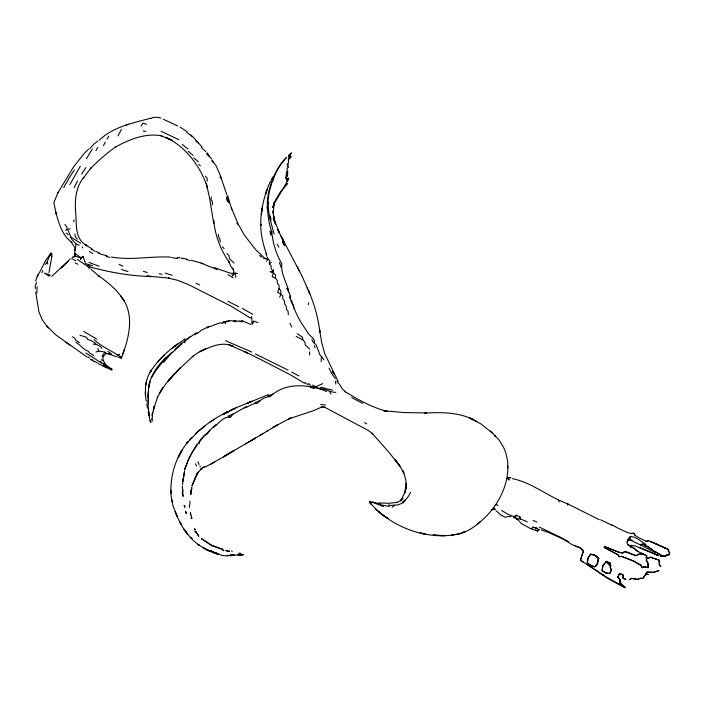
<?xml version="1.0" encoding="UTF-8"?>
<svg xmlns="http://www.w3.org/2000/svg" width="705" height="705" viewBox="0 0 705 705"><rect width="100%" height="100%" fill="white"/><g stroke="black" fill="none" stroke-linecap="round" stroke-linejoin="round"><path stroke-width="1.06" d="M182.648 494.839L182.683 490.283L182.674 495.747M236.025 321.868C231.689 320.044 226.472 320.334 222.498 322.925L224.71 321.762L225.618 323.604L224.71 321.762L222.498 322.925L219.29 323.066L210.989 326.265L208.372 326.662L201.216 330.363L198.175 332.91L195.787 333.095C191.927 336.012 188.253 338.127 184.754 341.149L184.736 342.745L184.543 341.053L190.676 336.294M290.328 295.871L290.143 298.488L289.676 293.483L286.741 288.283L288.151 289.129L288.504 292.046M309.583 354.906L309.61 351.857M74.8 248.53L74.968 255.677L75.268 253.633L81.075 257.774L83.005 256.417L85.657 263.723L92.611 265.679M274.086 233.937C271.725 224.763 268.517 215.598 268.261 205.816L268.631 201.709L267.195 203.155C268.385 186.411 274.756 169.482 286.609 157.312C280.158 164.062 275.161 172.364 272.756 181.37L272.447 180.85L269.16 192.139L266.939 208.054L267.459 207.878C267.9 216.091 269.063 224.19 271.769 231.786C272.773 242.837 276.245 254.382 281.868 263.926C280.537 272.632 285.833 280.916 288.151 289.129M478.043 523.603C470.755 530.019 461.431 534.372 451.693 535.051L453.888 534.901C422.859 539.448 388.86 525.569 369.411 501.951L371.967 501.854L380.127 503.934L381.528 505.027L389.028 506.366L390.006 505.441L397.867 504.939L403.234 502.806L408.539 496.1L410.557 492.31M622.876 574.972L622.956 578.074L625.837 579.395L622.929 578.267L623.009 574.945L619.563 573.447L623.009 574.945M65.715 230.456L66.86 229.398L66.922 226.966L64.869 224.454M148.217 405.727C148.649 397.726 147.442 389.662 149.98 381.802L148.817 387.979M212.337 204.908L212.416 201.683L211.015 199.753L211.297 197.1M36.854 292.989L37.153 286.794M507.864 465.776L507.794 467.988L507.679 460.929L505.811 452.945L503.617 447.428L498.928 439.805L492.769 433.284L480.757 423.793L469.477 417.959L473.205 419.59C458.303 412.125 441.022 412.196 424.815 413.086L426.278 412.963L403.762 412.557L383.555 410.707L387.318 411.42C371.993 407.499 357.699 399.612 344.419 391.143L345.441 391.883L342.269 388.878L339.255 383.943M646.661 555.84L646.274 560.598L647.913 562.987L646.564 560.519L646.661 555.84L644.493 554.606L638.8 554.13L635.919 555.734L624.612 551.61L622.568 553.09L618.558 552.174L604.211 546.401L618.69 552.13L622.841 553.002L624.674 551.592L627.635 552.165L636.06 555.699L638.8 554.13L641.197 554.174L644.908 554.844L646.697 556.21M610.486 563.295L610.336 567.719L611.376 570.072L609.569 573.659L605.674 572.892L602.026 570.583L602.898 565.516L606.37 561.339L610.486 563.295L606.053 561.436M35.294 284.794L35.373 288.601M218.568 234.421L218.488 236.704L219.907 239.162L220.339 241.93M199.268 443.674L199.321 442.202L203.771 436.236L215.906 424.542M182.26 494.055L182.375 492.09M148.543 390.79L147.75 395.69L148.288 399.321M189.945 503.37L189.319 507.344M184.772 506.111L184.684 507.353L184.886 505.882L184.005 505.344L184.666 505.776M595.002 566.802L591.081 565.498L587.459 562.995L587.803 558.501L590.658 554.174L594.914 555.161L598.66 557.972L597.743 563.233C595.716 570.001 590.675 565.198 587.186 562.916L587.776 558.325L590.658 554.174M625.035 587.195L619.536 582.947L619.827 579.219C613.526 573.095 622.806 580.735 619.959 582.656L625.035 587.195L624.789 587.644L607.789 578.488L597.505 571.332M182.454 484.617L184.534 471.539M66.86 229.398L67.883 229.883L71.875 239.524L76.078 243.992L75.144 250.39M152.677 412.531L152.183 415.985L152.271 413.394M81.075 257.774L80.493 259.466L83.005 256.417M185.186 338.761L172.214 348.103L177.678 344.005C166.829 351.654 156.924 361.083 149.998 372.469L151.504 370.231C144.983 379.034 144.499 390.834 146.296 401.26M145.935 384.833L146.305 381.854M51.58 257.193L52.003 253.765L50.954 253.077L45.49 260.832L37.33 276.739M71.804 258.955L72.844 256.84M587.803 558.501L587.459 562.995M262.286 207.261L261.247 214.584C262.542 203.058 265.618 191.716 270.5 181.185M288.345 314.703L288.107 311.372L286.424 309.301L286.186 305.97L284.697 304.128L284.459 300.868L282.775 298.867L282.749 295.642L277.647 292.205L279.048 288.548L279.021 285.252L277.347 283.278L277.215 280.326L275.54 278.352L275.408 274.906L272.491 271.954L272.994 270.976L271.125 268.711L271.09 265.794L269.336 263.899L269.812 260.638L268.059 258.964L264.595 258.083L255.448 249.42L244.415 235.179L238.898 225.327M406.027 487.763L406.3 485.93L405.868 488.53M274.086 203.031L273.311 213.474L273.029 210.751L273.787 218.647L273.469 214.928L274.871 222.48L273.505 215.88M590.42 554.253L594.729 555.223L598.254 557.928L597.496 562.951L594.764 566.873M151.928 419.352L152.368 416.549M36.105 284.423L36.44 282.264M48.989 272.597L51.862 256.479M261.996 209.315L260.779 218.797L260.85 225.626L260.815 224.305C260.542 234.615 263.379 244.679 266.49 254.408L266.173 253.271L266.913 256.391M610.23 563.365L610.336 567.719L611.508 570.037L609.754 573.606L605.868 572.839L602.123 570.75L603.031 565.48L606.37 561.339M152.641 414.046L154.157 406.247L153.302 410.275L157.638 396.889L157.259 397.62L162.811 387.732M117.867 356.933L121.339 358.281C128.848 338.656 135.642 313.937 120.67 295.906L124.115 301.026C117.964 290.451 108.235 282.582 98.356 275.655L99.167 276.281L90.804 269.099M273.108 207.332L273.443 205.534M626.965 542.119L627.873 539.466L630.323 536.39L634.5 537.21L638.289 539.254L645.445 544.234L646.062 546.181L644.687 545.027M209.834 430.306L207.376 433.866C200.766 436.924 197.805 444.723 193.531 450.266A78.37 77.524 -18.7 0 0 187.609 461.898L184.666 470.261M335.439 381.132L335.8 384.128M527.34 521.859L520.484 518.959L519.99 516.932L516.377 515.17L515.945 517.285L507.9 514.28L501.652 510.473M183.318 479.092L182.877 481.11L184.34 472.121M148.79 385.785C151.672 371.579 162.132 359.488 173.659 351.495L176.003 348.376L181.652 343.071L181.511 344.137L175.148 350.085M311.883 339.325L312.72 341.528L316.395 345.335L319.955 355.012L321.418 356.333L321.11 361.542M539.307 527.084L561.321 537.695L572.046 544.648L579.862 547.591L583.476 550.808L580.664 559.294L580.92 560.66L597.69 571.279M73.637 221.793L74.069 219.916M308.252 304.692L308.737 302.745M583.476 550.808L580.726 559.276L580.92 560.66L583.202 562.008M273.108 207.067L274.183 203.155M273.24 206.882L274.589 201.974M35.717 280.951L37.779 274.492M271.769 231.786L270.764 235.232L269.989 231.178L271.769 231.786L270.526 232.342M214.205 267.592L229.971 273.091L233.223 273.452L233.937 271.178L232.298 268.05M273.126 207.164L273.981 204.503L273.055 207.376M250.954 324.485L242.361 320.89L242.044 321.868L235.073 320.608L233.575 321.039M184.296 469.653L189.063 457.95L196.774 444.511M507.803 467.856C507.723 489.834 494.425 511.09 477.25 524.273L480.554 521.453M122.617 354.086L124.3 349.31M668.023 551.195L668.622 549.671L668.666 551.477L669.75 553.064L669.054 554.782L666.622 554.72L669.054 554.782M45.331 264.437L47.129 262.11L49.429 255.915L50.778 255.448L51.571 253.368M279.656 297.307L280.96 293.914L280.731 290.531L279.048 288.548M193.091 482.599L191.98 485.939L198.316 471.839M41.947 272.738L42.838 270.5M630.358 547.168L631.151 545.273L635.408 546.031L658.311 555.531L639.541 547.38M89.112 268.226L89.861 266.428M567.067 503.564L568.265 504.172L567.816 505.229L567.067 503.564C548.173 496.717 532.337 482.722 512.315 478.616M73.954 257.36L75.268 253.633M369.288 502.656L369.869 501.669M253.853 321.136L252.425 324.177L251.756 323.331L253.853 321.136L257.88 322.608M88.715 149.125L84.82 152.729L73.717 166.653L57.784 193.029L53.827 202.784L56.285 214.073L55.862 212.434C58.876 223.441 62.225 235.452 71.936 242.494M617.73 577.236L619.105 574.39M77.559 180.912L74.14 187.618M218.488 548.005L222.19 548.966L223.793 550.781L222.084 549.186L211.773 545.793L201.357 538.602L211.773 545.247L218.603 547.785M619.765 573.394L617.862 577.201L619.801 579.422M195.84 531.817L194.844 530.936L198.625 535.677L195.946 531.596M191.672 518.457L191.293 517.294L191.769 518.254L191.152 518.589L191.769 518.254L190.473 512.685L190.491 514.853M630.49 546.974L631.292 545.397M117.92 135.889L121.445 129.429M103.468 145.627L105.195 142.243M273.91 203.207L274.897 201.304M275.391 200.352L279.955 192.571L287.702 183.697L286.662 183.309M273.408 205.12L288.433 179.484L286.679 180.885L288.689 178.057L286.829 179.731L287.085 178.294L285.754 178.524L285.904 176.796L287.085 175.483L285.948 175.334L287.173 172.152L287.067 168.336L288.759 167.014L287.111 166.265L288.512 164.944L287.058 164.371L288.565 162.855L288.46 158.537L290.892 156.818L289.931 154.977L288.495 156.774L288.812 155.082L291.429 152.862L288.839 155.673L288.548 156.642L290.257 155.311L288.935 156.907M668.604 554.932L669.688 552.887L668.666 551.477M109.954 368.451L110.738 369.438L109.954 368.451L111.637 369.015L111.848 369.817L110.588 369.72M95.986 150.614L97.757 147.319M89.068 268.041L87.614 266.287L88.372 264.904L89.711 266.86C109.901 272.482 130.46 275.946 151.425 276.607L147.107 276.034L169.57 278.175L168.284 278.131L177.149 280.167L188.464 284.6L230.887 306.076L250.583 318.096L251.65 316.695L252.064 322.793M80.273 166.248L69.804 184.675M57.784 193.029L58.497 191.778M151.478 377.721L155.902 370.548L165.939 357.726M92.346 148.905L86.468 158.74M266.657 261.326L268.059 258.964L263.564 258.62M271.108 180.004L273.002 176.867M519.99 516.932L518.898 518.739L520.484 518.959M81.621 174.144L85.904 167.605M106.993 139.052L108.843 136.047M666.207 555.373L665.388 556.677L662.621 555.875L655.412 551.636M74.369 170.037L68.764 178.444A23.706 21.855 -9.5 0 1 65.636 183.996A26.446 24.587 -8.3 0 0 63.776 187.733M51.8 276.272L68.2 261.185L61.141 267.926L65.38 264.014L64.754 264.666L70.227 258.885M640.14 578.329L642.828 578.417L647.128 572.187L653.72 572.337L658.805 570.627L653.72 572.337L647.269 572.002L642.898 578.4L640.14 578.329L638.06 579.457L631.354 578.444L629.609 579.845L631.565 578.391L638.131 579.448M141.026 126.036L143.009 123.058L146.481 124.283M162.89 387.618L159.533 393.17L166.415 383.053L180.621 367.525L174.593 373.817M667.283 554.703C662.735 560.528 651.473 547.247 645.991 546.031L645.445 544.234M272.994 270.976L273.707 269.945L272.491 271.954L271.672 271.566M107.891 351.39L111.478 353.963L106.138 353.399L104.992 352.139L102.128 356.087L103 356.704L103.027 360.537L105.212 363.401M394.73 505.274L392.13 507.265M495.06 509.151L492.011 509.741L495.06 509.151L493.791 507.741M213.624 427.424C218.576 423.723 223.344 415.959 230.482 417.36L232.994 414.126L246.627 406.521M196.792 474.139L202.097 468.049L200.766 469.204L204.688 466.498M163.578 362.414L172.425 352.051M171.183 377.554L170.434 378.444L174.294 373.958L168.046 381.008L172.046 376.532M522.008 523.93L531.05 528.882L537.686 530.918L535.307 530.16M188.103 338.479L188.711 337.757M160.141 359.162L164.124 355.364L157.479 362.229M89.835 148.508L94.047 143.891L97.828 141.071M208.372 326.662L207.217 327.948L208.9 326.653M326.582 391.619L323.366 390.068C306.085 384.287 284.6 382.533 270.253 396.598C265.256 396.607 260.638 399.691 257.422 403.269C252.364 402.969 248.883 407.032 244.238 407.834M103 356.704L106.138 353.399M286.221 172.743L287.737 171.183L287.552 175.889L285.622 177.722M195.893 433.355L197.585 432.024L186.569 443.41L188.253 441.436C176.321 455.721 170.028 474.747 171.024 493.324M288.16 160L290.936 157.18L289.552 157.955L289.517 157.259M99.114 140.339C113.038 126.891 132.628 123.067 150.667 118.22M308.799 383.326L311.425 387.054L315.205 387.063L322.705 383.643M537.439 531.209L538.717 529.931M195.426 434.095C204.891 424.939 215.924 417.351 227.803 411.685L222.463 414.707L235.937 407.781L268.517 394.571M177.008 371.235L193.135 356.034M558.862 500.215L559.127 502.075M402.414 502.145L405.023 499.96M267.583 210.222L268.411 209.544M107.186 368.028L107.75 367.569M203.181 427.336L204.873 426.058L198.792 430.852M638.06 579.457L639.223 578.523M269.336 263.899L271.169 262.445M192.271 356.8L197.673 352.897L205.64 348.755L199.797 351.672C210.055 347.168 221.969 340.929 233.099 346.305L229.301 344.912M194.932 334.725L197.18 333.042M288.627 418.981L291.006 417.836L275.073 426.199L272.712 427.635L277.973 424.613L259.872 435.47L263.379 433.381M260.048 435.373L223.379 456.849L227.001 454.963M514.377 516.465L516.377 515.17M647.833 558.633L650.371 557.162L659.307 560.228L650.301 557.188L647.833 558.633L646 557.761M629.988 539.854L640.616 545.044L641.814 544.295L645.806 545.714M214.62 462.013L211.077 463.872L224.181 456.435M266.913 431.152L267.53 430.773M212.461 420.541L214.487 419.308M213.853 462.41L206.362 466.454L202.776 467.582M209.905 422.066L212.575 420.471M249.147 441.806L245.516 443.894M255.043 402.661L259.881 400.66M225.565 412.998L223.802 413.941L228.376 411.702L226.499 412.566M315.205 387.063L319.215 388.455L321.348 387.362L332.769 390.209M150.773 118.546L153.17 117.356L158.484 117.391L160.951 118.132M229.416 320.678L227.389 321.683L224.401 321.868M644.132 566.767L647.974 567.604L647.816 563.198L648.362 565.234L647.974 567.604L644.132 566.767L642.255 567.657L640.704 565.243L632.949 560.88L621.281 556.333L619.58 556.774L617.783 554.668L604.062 547.371L617.915 554.632L619.14 556.571M267.891 395.99L273.002 393.954M648.635 540.7L646.185 541.405L648.635 540.7L668.622 549.671M290.645 418.012L288.768 418.867L312.985 410.883L321.18 407.287L324.961 407.27L320.942 407.261L324.961 407.27M270.368 217.554L269.539 217.898L270.138 215.818L271.117 219.942M128.469 124.159L125.992 125.164M119.771 357.576L121.612 356.845L120.731 357.188M95.959 352.051L98.682 351.002L104.992 352.139M531.359 528.345L533.183 527.648M94.276 339.66C100.806 346.27 109.927 349.918 117.717 355.038L119.806 354.254M644.564 566.82L642.255 567.657L641.206 565.278L633.442 560.916L621.413 556.289L619.58 556.774M241.833 555.117L243.463 554.571L238.017 554.932M232.994 414.126L228.067 416.117L230.482 417.36M233.223 273.452L235.065 273.073L237.479 273.602M224.19 321.762L224.957 321.612M459.81 533.747L455.712 534.505L456.69 534.328M85.825 353.029L108.094 367.182L109.037 367.014M239.409 321.075L242.361 320.89M631.495 533.421L633.971 533.244L635.011 535.21L638.836 537.783L646.732 541.581M229.821 555.408L232.227 555.161L227.75 555.425M242.793 554.8L237.752 554.729M68.323 229.099L70.209 228.949M233.505 555.196L230.65 555.364L240.467 554.791L239.021 554.747M442.291 535.738L445.225 535.58L433.24 535.051L441.938 535.712M627.723 540.215L632.138 540.03M320.599 388.816C325.948 388.684 330.337 392.641 335.818 392.324M230.253 555.311L232.765 555.276M228.552 551.169L229.654 551.169L227.036 551.072L228.112 551.486M663.123 555.602L660.1 556.122L663.246 555.575M511.028 516.633L507.697 516.58L505.397 517.373L500.955 515.108L495.941 510.614M378.955 502.956L389.116 503.273L397.126 502.383L396.589 502.603L401.445 500.004L400.819 500.418L402.925 497.915L400.59 501.052L405.181 491.711L406.283 487.287L404.714 493.042L406.247 483.286L406.195 484.873C406.239 475.205 400.784 466.657 394.888 459.404L400.396 466.816L389.178 452.584L372.081 433.258L372.813 433.91L368.063 430.341L324.793 407.279M228.085 555.998L221.855 555.39L210.231 550.869L214.329 552.835M640.704 565.243L641.206 565.278M171.65 257.492L177.554 258.55M507.591 477.611L510.728 477.823L509.31 477.726M73.946 256.479L77.453 256.805L80.652 258.065M93.113 344.084C96.418 344.19 100.128 345.538 101.925 348.455M320.749 404.503L325.49 405.04M238.528 553.143L241.163 553.46M170.592 257.087C150.852 256.003 130.971 260.594 111.337 256.999M191.249 260.312L203.022 263.538M143.326 131.007L145.794 131.394M177.325 257.431L179.907 257.836M116.748 356.774L109.927 354.448M79.938 335.254L86.609 337.281L87.702 339.572L90.654 340.339L94.911 342.841L96.277 344.437M109.557 354.404L107.909 353.778M182.886 258.365L186.904 259.105M663.061 555.919L665.546 556.439M495.518 504.736L498.03 505.309M180.938 258.03L183.573 258.656M159.312 273.725L161.938 274.342M143.318 271.407L147.292 272.421M646.018 573.914L648.327 574.504L646.159 573.888M225.565 550.552L227.592 551.081M533.615 527.261L536.893 528.204M532.654 527.023L537.466 528.459M165.155 273.091L172.126 275.338M186.252 259.422L190.13 260.63M127.966 271.557L121.551 269.521M50.39 275.276L44.45 273.029L48.909 276.21M103.723 363.286L107.248 365.719L108.094 367.182L111.76 368.724L111.848 369.817L109.143 368.803M106.182 256.25L109.865 257.44M541.281 529.931L547.477 532.046L568.309 541.431M536.038 528.591L539.686 529.799M575.359 546.163L579.475 547.556L583.185 550.913M319.215 388.455L320.114 388.755M103.309 254.681L107.213 256.03M214.725 552.773L218.717 554.165L210.945 550.949M388.561 504.93L390.006 505.441M201.084 263.132L217.096 269.583M231.46 551.072L232.306 551.38M641.356 553.196C648.565 555.769 635.558 551.442 634.932 549.16M163.357 119.26L177.792 126.001M310.341 387.23L314.13 388.684M229.16 344.868L247.42 353.029L244.168 351.301L269.028 363.718L290.901 375.139L304.454 383.176M225.477 340.674L251.667 352.007M99.158 266.279L89.006 262.41M49.42 254.91L50.778 255.448M650.574 541.625L658.073 544.665M76.078 243.992L79.224 245.243M650.362 541.519L654.108 543.044M616.126 527.305L627.547 532.522L631.856 533.659L633.76 533.139L635.011 535.21M668.551 549.688L654.399 543.123M646.291 557.664L648.283 558.483M533.05 520.422L537.025 522.053M214.029 552.685L209.817 550.922L217.175 553.945L205.129 548.931L198.061 544.454L199.524 545.423C187.697 537.474 180.251 524.546 175.087 511.557L177.396 516.888L172.875 505.353L171.112 496.17L170.813 490.028M642.149 543.758L644.872 544.903M654.46 553.901L658.091 555.425M665.969 548.464L658.056 544.859M161.075 131.253L178.85 139.722M101.335 359.806L103.027 360.537M103.529 365.692L109.848 368.653L108.094 367.182M646.749 546.137L648.635 546.974M600.625 519.788L612.319 525.445M469.354 417.836L476.941 421.484M106.631 367.975L98.224 363.445M98.524 252.989L102.401 254.769M291.72 372.081L298.849 375.906M196.122 283.295L199.638 284.952M95.818 251.377L99.511 253.121M255.316 353.928L288.045 370.09M568.265 504.172L599.312 519.708M611.843 524.925L615.712 526.758M312.571 385.062L315.717 386.551M184.754 341.149L181.079 343.934M599.083 558.492L597.109 557.602L596.624 555.981M624.938 587.415L603.18 575.28L586.639 564.203M270.033 271.557L273.434 273.188L272.236 276.66L275.54 278.352M72.941 259.325L75.805 260.7M205.129 548.931L209.085 550.843L203.155 547.644L209.085 550.843M655.192 552.57L640.616 545.044M309.671 349.098L305.221 344.877L304.974 342.225L302.859 339.863L296.188 336.461M513.698 517.399L518.096 519.585L513.734 516.897L517.54 519.426L521.392 523.559M75.153 262.921L77.858 264.287M117.717 355.038L119.489 355.937L121.339 358.281M119.092 264.357L122.864 266.261M383.494 506.551L372.804 502.418L370.627 502.876L369.667 502.092M238.643 306.719L227.891 301.264M96.885 339.14L83.736 331.482M647.913 547.309L651.711 549.362M362.678 403.375L351.716 397.62M252.734 314.307L242.37 308.482M227.997 274.659L233.047 277.77M627.767 544.912L634.183 548.561M91.377 249.244L94.796 251.165M364.617 422.621L366.653 423.793M600.783 573.412L604.026 575.271M507.336 477.549L509.195 480.026L507.212 478.351M90.46 359.383L94.54 361.753M77.197 259.405L87.614 266.287M93.668 355.452L89.632 353.064L88.222 351.161C82.996 349.698 80.537 344.824 75.937 342.322M91.121 359.197L92.945 360.281M94.77 361.365L97.361 362.925M182.304 144.41L187.803 148.922M79.506 342.568L75.858 340.356L74.897 338.312L72.403 336.779M89.42 251.438L92.91 253.588M180.198 127.129L187.063 131.729M371.006 504.313L369.411 502.409M304.886 382.656L308.244 384.754M70.879 237.144L80.705 243.278M92.337 249.244L85.437 244.556L86.874 245.816C74.598 238.872 76.827 225.159 75.699 213.201C74.721 200.634 75.47 187.468 83.816 177.246L83.313 178.074L91.024 167.905L90.196 168.821C98.268 160.758 106.578 153.32 115.902 146.71L115.602 146.957C129.561 139.423 145.115 132.804 161.886 135.836L160.52 135.554L172.54 140.506L165.56 137.237C184.939 146.102 199.189 164.803 206.468 184.551M188.244 151.267L193.126 155.417M606.335 562.29L611.2 565.974M297.202 333.721L302.339 337.069L302.859 339.863M259.449 255.492L261.916 257.219M87.05 356.994L55.862 334.954L46.865 326.089L42.274 319.797L38.925 311.892L35.708 292.108M87.966 356.968L89.544 358.087M65.803 342.277L69.857 345.159M66.12 233.099L68.35 234.712M186.851 132.461L192.227 136.488M610.028 564.723L606.697 562.158L609.693 565.005M195.69 140.894L198.237 142.956M201.207 147.363L205.798 151.584M375.553 509.186L381.555 514.121M100.101 361.189L101.828 362.608M379.026 512.041L383.256 515.487L379.308 512.271M193.769 157.85L198.457 161.833M321.418 356.333L323.912 359.929M190.905 537.598L192.104 538.629L190.509 537.219M637.972 551.539L634.606 548.605L627.115 543.916L627.873 539.466L630.481 538.126L630.323 536.39M490.786 431.601L492.187 432.835L490.063 430.958M206.556 153.946L208.786 156.008M494.936 435.919L494.575 435.567L495.659 436.783M198.792 164.362L200.379 165.887M195.77 139.846L190.852 134.99M196.378 140.692L201.965 146.878M234.086 263.027L229.592 258.823L228.834 255.51L226.895 253.527M233.223 269.081L231.249 267.089L228.49 261.106L229.107 262.11C220.568 249.87 215.025 235.109 213.677 220.26L213.703 223.318L209.411 197.206L206.292 183.274L207.376 188.517M222.401 246.847L224.111 248.574M211.703 160.819L213.536 162.785M205.331 176.091L207.12 178.109L207.155 181.211M290.152 297.713C293.624 307.591 297.669 318.114 303.934 326.812L308.12 333.271A14.294 7.112 47.9 0 0 313.161 338.144L314.395 340.638L314.412 343.397M236.792 223.027L238.237 224.816M207.393 153.628L211.782 159.233M77.312 239.198L75.171 236.395L74.924 233.998M336.805 381.176L338.567 383.494M335.36 378.7L331.658 373.456L329.076 368.107M228.984 202.758L228.693 199.392L227.556 197.832L227.68 200.643L228.552 202.053M71.108 241.859L74.686 247.481M50.954 253.077L51.483 254.461M212.328 160.476L216.453 166.451L221.555 178.356M220.004 177.052L221.652 179.405L226.754 194.677M180.832 523.797L181.141 524.264L179.634 521.92M196.519 465.882L195.567 463.837M199.92 465.97L200.37 466.719M338.153 381.484L324.644 353.443L321.744 342.727L319.409 328.882L319.92 332.178C318.008 316.88 313.813 301.863 307.23 287.922L307.724 288.944L301.863 275.77L279.911 234.016L274.086 219.563L275.232 222.498M281.841 237.849L284.503 242.82M206.944 152.677L208.715 155.708M48.125 274.201L48.901 275.549M283.648 241.357L281.057 236.237M197.391 533.676L198.405 535.571M277.232 244.115L278.836 247.173M329.57 391.478L330.945 394.121M297.166 266.56L299.51 271.161M281.172 267.468L279.436 262.533M82.168 246.829L82.697 247.948M289.975 323.198L291.667 327.146M197.876 461.819L199.039 464.507M314.263 345.697L315.1 347.847M290.892 300.876L293.492 305.538L293.826 308.085M232.051 274.545L232.588 275.955L235.065 273.073L235.858 277.294M238.184 224.04L231.319 207.913L231.751 209.359L229.107 200.696M47.129 262.11L47.781 264.023M198.51 536.082L198.713 536.699M182.833 490.477L182.71 489.006M149.548 419.034L148.27 406.917L148.517 410.61M97.872 348.402L98.682 351.002M172.355 502.092L172.566 502.815L171.518 499.122M227.662 195.585L228.693 199.392M148.27 411.984L149.213 415.835L148.297 411.914M273.743 217.017L274.783 221.326M189.751 501.149L190.042 502.533M146.799 403.815L147.495 408.028M147.909 400.643L148.085 403.234M291.755 300.436L291.773 301.943M267.433 257.422L267.442 258.726M152.06 418.999L152.069 421.431M197.303 472.888A69.76 8.275 -67.2 0 1 193.478 481.691M145.397 393.646L145.371 394.809L145.556 391.442L145.397 393.646M190.932 490.874L190.799 494.566L191.866 487.569L190.932 490.874M226.834 197.092L226.719 199.894L228.482 202.15L228.305 200.079L226.834 197.092M659.219 560.44L659.043 564.52L660.841 566.6L659.492 564.37L659.219 560.44M185.741 511.539L186.19 513.443L185.741 511.539M149.081 413.218L148.966 413.747L149.081 413.218M266.649 190.614L265.582 194.201L267.045 189.372L266.649 190.614M179.846 453.879L178.215 457.598L182.013 450.16L179.846 453.879M190.235 439.303L189.83 439.744L192.209 437.25L190.235 439.303M255.263 438.157L250.469 441.039L255.263 438.157M228.631 453.835L225.071 455.738L228.631 453.835M234.457 450.389L229.01 453.465L234.457 450.389M249.482 402.176L246.653 403.648L252.046 401.286L249.482 402.176M233.205 409.032L229.742 410.759L235.734 408.177L233.205 409.032M227.874 411.676L225.485 412.857L227.874 411.676M465.159 531.649L461.863 532.839L465.159 531.649M234.183 555.214L230.271 555.707L234.183 555.214M425.124 534.029L420.365 533.05L425.124 534.029M217.122 553.636L212.522 552.218L217.122 553.636M387.909 518.378L382.577 514.985L387.909 518.378M47.579 326.944L46.865 326.089L48.328 327.851L47.579 326.944M185.6 531.209L183.908 529.12L187.768 534.364L185.6 531.209M333.879 373.571L332.231 371.509L334.276 374.099L333.879 373.571M195.118 529.57L194.703 528.856L195.118 529.57M284.67 245.719L282.458 241.771L284.67 245.719M279.33 232.817L277.673 229.416L279.33 232.817M403.939 473.178L402.643 470.499L403.939 473.178M308.993 291.482L308.508 290.469L309.759 293.959L308.993 291.482M274.122 220.304L273.284 218.065L275.479 224.067L274.122 220.304M182.392 486.371L182.507 488.38L182.392 486.371M150.747 422.577L149.98 420.101L150.747 422.577M183.053 496.135L182.428 493.993L183.053 496.135"/></g></svg>
